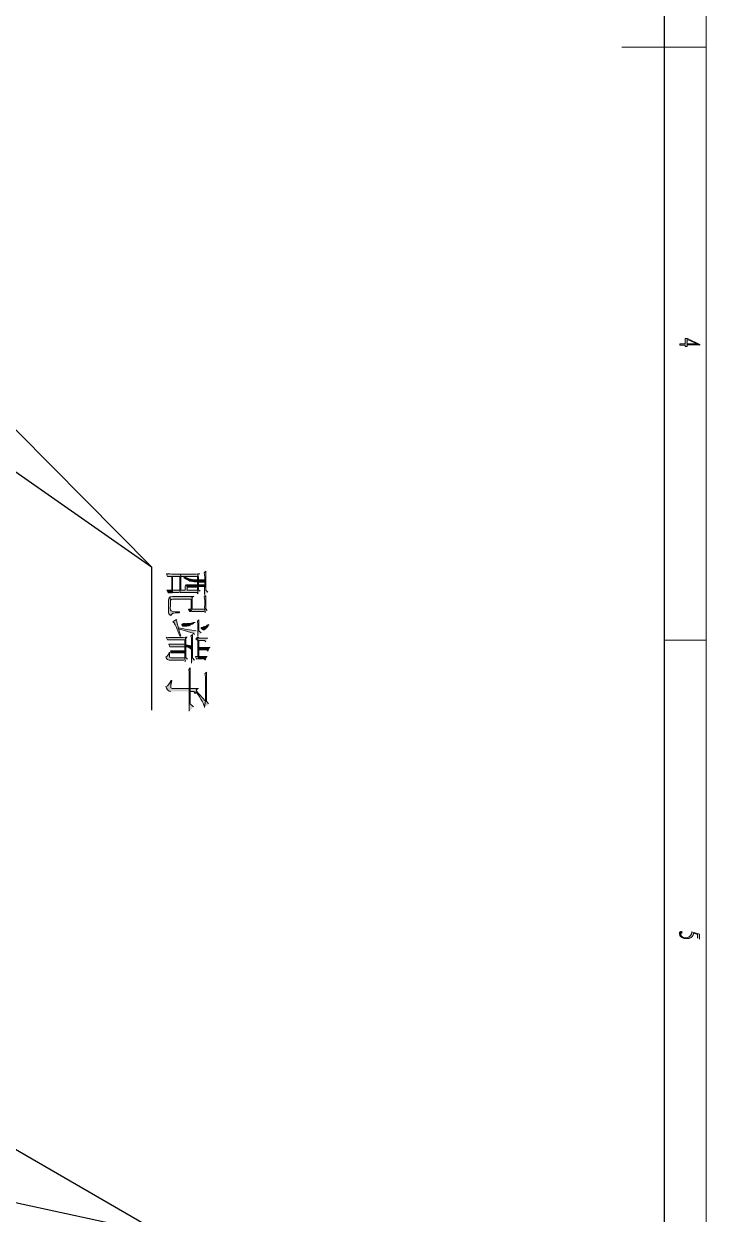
# Model space of a CAD drawing. Header units: inches. Extents: x 3 to 207, y 6 to 294.
# Drawn here: x 151.5 to 206.8, y 55.4 to 151.8 of the extents above; entities that cross this region are included whole.
import ezdxf

# ---------------------------------------------------------------- set-up
doc = ezdxf.new("R2010")
doc.units = ezdxf.units.IN
doc.header["$MEASUREMENT"] = 0
doc.layers.add('图层 1', color=7, linetype='Continuous')

msp = doc.modelspace()

# ---------------------------------------------------------------- hatches: boundary and pattern name
at = {"layer": '图层 1', "true_color": 0xffffff}
for points in [[(206.269, 125.779), (206.269, 125.843), (205.253, 126.33), (205.084, 126.33), (205.084, 125.885), (204.639, 125.885), (204.639, 125.779), (205.084, 125.779), (205.084, 125.674), (205.232, 125.674), (205.232, 126.245), (206.036, 125.885)], [(206.269, 125.779), (206.036, 125.885), (205.232, 125.885), (205.232, 126.245), (205.232, 125.779)], [(164.19, 105.756), (164.169, 105.946), (163.576, 105.946), (163.576, 107.047), (163.576, 105.734), (163.618, 105.756), (164.126, 105.756)], [(165.82, 105.862), (165.672, 105.967), (165.672, 107.047), (165.629, 105.65)], [(165.608, 106.391), (164.74, 106.391), (164.761, 106.094), (164.761, 106.158), (164.825, 106.2), (165.608, 106.2), (165.608, 105.946)], [(166.179, 106.2), (166.179, 106.391), (165.672, 106.391), (165.672, 106.793), (165.672, 106.2)], [(165.291, 105.46), (165.269, 105.438), (165.142, 105.438), (165.163, 105.227)], [(165.121, 104.211), (165.079, 104.422), (164.867, 104.422), (164.952, 104.211), (165.058, 104.211)], [(165.883, 102.496), (165.714, 102.665), (165.714, 103.554), (165.587, 103.427), (165.608, 103.343), (165.629, 103.279), (165.629, 102.263)], [(165.354, 100.295), (165.185, 100.464), (165.185, 102.348), (165.058, 102.221), (165.1, 102.094), (165.1, 100.041)], [(165.629, 102.178), (165.46, 101.988), (165.629, 101.882), (165.629, 100.57)], [(164.571, 101.565), (163.28, 101.565), (163.364, 101.374), (164.571, 101.374), (164.571, 101.036)], [(164.571, 100.845), (164.571, 101.565), (164.571, 101.036), (163.407, 101.036), (163.47, 100.845)], [(164.761, 102.136), (164.613, 102.136), (164.656, 101.438), (164.656, 101.925)], [(165.1, 101.184), (165.1, 101.438), (164.656, 101.522), (164.656, 101.925), (164.656, 101.438), (164.74, 101.374), (164.846, 101.332), (164.973, 101.247), (165.037, 101.226), (165.079, 101.184)], [(164.592, 100.147), (164.571, 100.464), (163.449, 100.464), (163.385, 100.485), (163.343, 100.528), (163.322, 100.549), (163.322, 100.591), (163.301, 100.909), (163.28, 100.824), (163.237, 100.739), (163.195, 100.676), (163.11, 100.591), (163.047, 100.549), (163.026, 100.549), (163.068, 100.464), (163.11, 100.4), (163.174, 100.337), (163.216, 100.316), (163.301, 100.295), (164.486, 100.295)], [(163.364, 100.909), (163.301, 100.909), (163.322, 100.591), (163.322, 100.676), (163.343, 100.76), (163.364, 100.888)], [(165.269, 96.506), (165.015, 96.739), (165.015, 99.66), (164.888, 99.533), (164.909, 99.469), (164.931, 99.384), (164.931, 96.146)], [(166.497, 96.739), (166.328, 96.95), (166.328, 99.3), (166.243, 96.95), (166.158, 96.506), (166.158, 96.442)], [(166.328, 99.3), (166.201, 99.173), (166.222, 99.11), (166.222, 99.046), (166.243, 98.961), (166.243, 96.95)], [(165.672, 97.987), (165.502, 97.987), (165.523, 97.776)]]:
    msp.add_hatch(color=7, dxfattribs=at).paths.add_polyline_path(points)
h = msp.add_hatch(color=7, dxfattribs=at)
edge = h.paths.add_edge_path()
edge.add_spline(control_points=[(165.799, 107.259), (165.799, 107.259), (165.629, 107.259), (165.629, 107.259), (165.629, 107.259), (165.608, 106.391), (165.608, 106.391), (165.608, 106.391), (165.608, 105.946), (165.608, 105.946), (165.608, 105.946), (164.761, 105.946), (164.761, 105.946), (164.761, 105.946), (164.761, 106.094), (164.761, 106.094), (164.761, 106.094), (164.74, 106.391), (164.74, 106.391), (164.74, 106.391), (164.677, 106.369), (164.677, 106.369), (164.677, 106.369), (164.634, 106.327), (164.634, 106.327), (164.634, 106.327), (164.592, 106.264), (164.592, 106.264), (164.592, 106.264), (164.592, 105.946), (164.592, 105.946), (164.592, 105.946), (164.253, 105.946), (164.253, 105.946), (164.253, 105.946), (164.253, 107.047), (164.253, 107.047), (164.253, 107.047), (164.232, 107.238), (164.232, 107.238), (163.829, 107.224), (163.494, 107.273), (163.089, 107.259), (163.089, 107.259), (163.174, 107.047), (163.174, 107.047), (163.174, 107.047), (163.512, 107.047), (163.512, 107.047), (163.512, 107.047), (163.512, 105.734), (163.512, 105.734), (163.512, 105.734), (163.576, 105.734), (163.576, 105.734), (163.576, 105.734), (163.576, 107.047), (163.576, 107.047), (163.576, 107.047), (164.169, 107.047), (164.169, 107.047), (164.169, 107.047), (164.169, 105.946), (164.169, 105.946), (164.169, 105.946), (164.19, 105.756), (164.19, 105.756), (164.415, 105.756), (164.641, 105.756), (164.867, 105.756), (164.867, 105.756), (165.544, 105.756), (165.544, 105.756), (165.544, 105.756), (165.629, 105.65), (165.629, 105.65), (165.629, 105.65), (165.672, 107.047), (165.672, 107.047)], knot_values=[0, 0, 0, 0, 0.352778, 0.352778, 0.352778, 0.705556, 0.705556, 0.705556, 1.058333, 1.058333, 1.058333, 1.411111, 1.411111, 1.411111, 1.763889, 1.763889, 1.763889, 2.116667, 2.116667, 2.116667, 2.469444, 2.469444, 2.469444, 2.822222, 2.822222, 2.822222, 3.175, 3.175, 3.175, 3.527778, 3.527778, 3.527778, 3.880556, 3.880556, 3.880556, 4.233333, 4.233333, 4.233333, 4.586111, 4.586111, 4.586111, 4.938889, 4.938889, 4.938889, 5.291667, 5.291667, 5.291667, 5.644444, 5.644444, 5.644444, 5.997222, 5.997222, 5.997222, 6.35, 6.35, 6.35, 6.702778, 6.702778, 6.702778, 7.055556, 7.055556, 7.055556, 7.408333, 7.408333, 7.408333, 7.761111, 7.761111, 7.761111, 8.113889, 8.113889, 8.113889, 8.466667, 8.466667, 8.466667, 8.819444, 8.819444, 8.819444, 9.172222, 9.172222, 9.172222, 9.172222], degree=3, periodic=0)
edge.add_line((165.672, 107.047), (165.799, 107.259))
h = msp.add_hatch(color=7, dxfattribs=at)
edge = h.paths.add_edge_path()
edge.add_spline(control_points=[(165.629, 107.259), (165.155, 107.248), (164.714, 107.227), (164.232, 107.238), (164.232, 107.238), (164.253, 107.047), (164.253, 107.047), (164.253, 107.047), (164.465, 107.047), (164.465, 107.047), (164.465, 107.047), (164.507, 107.005), (164.507, 107.005), (164.507, 107.005), (164.528, 106.941), (164.528, 106.941), (164.528, 106.941), (164.55, 107.047), (164.55, 107.047), (164.55, 107.047), (165.608, 107.047), (165.608, 107.047), (165.608, 107.047), (165.608, 106.391), (165.608, 106.391)], knot_values=[0, 0, 0, 0, 0.352778, 0.352778, 0.352778, 0.705556, 0.705556, 0.705556, 1.058333, 1.058333, 1.058333, 1.411111, 1.411111, 1.411111, 1.763889, 1.763889, 1.763889, 2.116667, 2.116667, 2.116667, 2.469444, 2.469444, 2.469444, 2.822222, 2.822222, 2.822222, 2.822222], degree=3, periodic=0)
edge.add_line((165.608, 106.391), (165.629, 107.259))
h = msp.add_hatch(color=7, dxfattribs=at)
edge = h.paths.add_edge_path()
edge.add_spline(control_points=[(165.608, 106.602), (165.608, 106.602), (165.608, 106.793), (165.608, 106.793), (165.296, 106.771), (164.801, 106.848), (164.55, 107.047), (164.55, 107.047), (164.528, 106.941), (164.528, 106.941), (164.944, 106.644), (165.013, 106.678), (165.502, 106.602)], knot_values=[0, 0, 0, 0, 0.352778, 0.352778, 0.352778, 0.705556, 0.705556, 0.705556, 1.058333, 1.058333, 1.058333, 1.411111, 1.411111, 1.411111, 1.411111], degree=3, periodic=0)
edge.add_line((165.502, 106.602), (165.608, 106.602))
h = msp.add_hatch(color=7, dxfattribs=at)
edge = h.paths.add_edge_path()
edge.add_spline(control_points=[(166.434, 105.777), (166.434, 105.777), (166.264, 105.946), (166.264, 105.946), (166.264, 105.946), (166.264, 107.491), (166.264, 107.491), (166.264, 107.491), (166.137, 107.364), (166.137, 107.364), (166.257, 107.007), (166.119, 105.869), (166.179, 105.523)], knot_values=[0, 0, 0, 0, 0.352778, 0.352778, 0.352778, 0.705556, 0.705556, 0.705556, 1.058333, 1.058333, 1.058333, 1.411111, 1.411111, 1.411111, 1.411111], degree=3, periodic=0)
edge.add_line((166.179, 105.523), (166.434, 105.777))
h = msp.add_hatch(color=7, dxfattribs=at)
h.dxf.hatch_style = 2
h.paths.add_polyline_path([(165.672, 106.602), (166.179, 106.602), (166.179, 106.793), (165.672, 106.793)])
h = msp.add_hatch(color=7, dxfattribs=at)
edge = h.paths.add_edge_path()
edge.add_spline(control_points=[(164.147, 104.105), (164.147, 104.105), (164.147, 104.189), (164.147, 104.189), (163.076, 104.236), (163.505, 104.162), (163.385, 105.396), (163.277, 105.312), (163.234, 105.193), (163.237, 105.057), (163.237, 105.057), (163.237, 104.189), (163.237, 104.189), (163.237, 104.189), (163.259, 104.105), (163.259, 104.105), (163.259, 104.105), (163.28, 104.041), (163.28, 104.041), (163.28, 104.041), (163.385, 103.935), (163.385, 103.935), (163.385, 103.935), (163.449, 103.893), (163.449, 103.893), (163.477, 104.025), (163.569, 104.09), (163.703, 104.084), (163.795, 104.125), (163.997, 104.096), (164.105, 104.105)], knot_values=[0, 0, 0, 0, 0.352778, 0.352778, 0.352778, 0.705556, 0.705556, 0.705556, 1.058333, 1.058333, 1.058333, 1.411111, 1.411111, 1.411111, 1.763889, 1.763889, 1.763889, 2.116667, 2.116667, 2.116667, 2.469444, 2.469444, 2.469444, 2.822222, 2.822222, 2.822222, 3.175, 3.175, 3.175, 3.527778, 3.527778, 3.527778, 3.527778], degree=3, periodic=0)
edge.add_line((164.105, 104.105), (164.147, 104.105))
h = msp.add_hatch(color=7, dxfattribs=at)
edge = h.paths.add_edge_path()
edge.add_spline(control_points=[(163.512, 105.734), (163.512, 105.734), (163.512, 105.946), (163.512, 105.946), (163.512, 105.946), (163.11, 105.946), (163.11, 105.946), (163.11, 105.946), (163.216, 105.734), (163.216, 105.734), (163.301, 105.734), (163.385, 105.734), (163.47, 105.734)], knot_values=[0, 0, 0, 0, 0.352778, 0.352778, 0.352778, 0.705556, 0.705556, 0.705556, 1.058333, 1.058333, 1.058333, 1.411111, 1.411111, 1.411111, 1.411111], degree=3, periodic=0)
edge.add_line((163.47, 105.734), (163.512, 105.734))
h = msp.add_hatch(color=7, dxfattribs=at)
edge = h.paths.add_edge_path()
edge.add_spline(control_points=[(166.222, 104.105), (166.222, 104.105), (166.179, 104.422), (166.179, 104.422), (166.179, 104.422), (165.163, 104.422), (165.163, 104.422), (165.163, 104.422), (165.163, 105.227), (165.163, 105.227), (165.163, 105.227), (165.142, 105.438), (165.142, 105.438), (164.645, 105.416), (163.817, 105.489), (163.385, 105.396), (163.385, 105.396), (163.407, 104.994), (163.407, 104.994), (163.407, 104.994), (163.407, 105.057), (163.407, 105.057), (163.407, 105.057), (163.428, 105.121), (163.428, 105.121), (163.428, 105.121), (163.47, 105.184), (163.47, 105.184), (163.47, 105.184), (163.512, 105.205), (163.512, 105.205), (163.512, 105.205), (163.597, 105.227), (163.597, 105.227), (163.597, 105.227), (165.079, 105.227), (165.079, 105.227), (165.079, 105.227), (165.079, 104.422), (165.079, 104.422), (165.079, 104.422), (165.121, 104.211), (165.121, 104.211), (165.453, 104.211), (165.785, 104.211), (166.116, 104.211)], knot_values=[0, 0, 0, 0, 0.352778, 0.352778, 0.352778, 0.705556, 0.705556, 0.705556, 1.058333, 1.058333, 1.058333, 1.411111, 1.411111, 1.411111, 1.763889, 1.763889, 1.763889, 2.116667, 2.116667, 2.116667, 2.469444, 2.469444, 2.469444, 2.822222, 2.822222, 2.822222, 3.175, 3.175, 3.175, 3.527778, 3.527778, 3.527778, 3.880556, 3.880556, 3.880556, 4.233333, 4.233333, 4.233333, 4.586111, 4.586111, 4.586111, 4.938889, 4.938889, 4.938889, 5.291667, 5.291667, 5.291667, 5.291667], degree=3, periodic=0)
edge.add_line((166.116, 104.211), (166.222, 104.105))
h = msp.add_hatch(color=7, dxfattribs=at)
edge = h.paths.add_edge_path()
edge.add_spline(control_points=[(166.391, 104.316), (166.391, 104.316), (166.264, 104.443), (166.264, 104.443), (166.264, 104.443), (166.264, 105.502), (166.264, 105.502), (166.264, 105.502), (166.137, 105.396), (166.137, 105.396), (166.253, 105.047), (166.111, 104.49), (166.222, 104.105)], knot_values=[0, 0, 0, 0, 0.352778, 0.352778, 0.352778, 0.705556, 0.705556, 0.705556, 1.058333, 1.058333, 1.058333, 1.411111, 1.411111, 1.411111, 1.411111], degree=3, periodic=0)
edge.add_line((166.222, 104.105), (166.391, 104.316))
h = msp.add_hatch(color=7, dxfattribs=at)
edge = h.paths.add_edge_path()
edge.add_spline(control_points=[(164.253, 102.221), (164.127, 102.668), (163.95, 103.12), (163.894, 103.575), (163.894, 103.575), (163.618, 103.406), (163.618, 103.406), (163.618, 103.406), (163.64, 103.364), (163.64, 103.364), (163.64, 103.364), (163.724, 103.279), (163.724, 103.279), (163.724, 103.279), (163.745, 103.216), (163.745, 103.216), (163.788, 103.132), (163.9, 102.942), (163.915, 102.856), (163.979, 102.726), (164.012, 102.582), (164.084, 102.454), (164.107, 102.32), (164.196, 102.254), (164.19, 102.2)], knot_values=[0, 0, 0, 0, 0.352778, 0.352778, 0.352778, 0.705556, 0.705556, 0.705556, 1.058333, 1.058333, 1.058333, 1.411111, 1.411111, 1.411111, 1.763889, 1.763889, 1.763889, 2.116667, 2.116667, 2.116667, 2.469444, 2.469444, 2.469444, 2.822222, 2.822222, 2.822222, 2.822222], degree=3, periodic=0)
edge.add_line((164.19, 102.2), (164.253, 102.221))
h = msp.add_hatch(color=7, dxfattribs=at)
edge = h.paths.add_edge_path()
edge.add_spline(control_points=[(165.396, 103.322), (165.396, 103.322), (165.354, 103.343), (165.354, 103.343), (165.354, 103.343), (165.269, 103.322), (165.269, 103.322), (165.269, 103.322), (165.163, 103.3), (165.163, 103.3), (165.163, 103.3), (164.994, 103.258), (164.994, 103.258), (164.994, 103.258), (164.931, 103.258), (164.931, 103.258), (164.931, 103.258), (164.846, 103.237), (164.846, 103.237), (164.846, 103.237), (164.719, 103.237), (164.719, 103.237), (164.719, 103.237), (164.656, 103.216), (164.656, 103.216), (164.656, 103.216), (164.592, 103.237), (164.592, 103.237), (164.592, 103.237), (164.465, 103.237), (164.465, 103.237), (164.465, 103.237), (164.38, 103.216), (164.38, 103.216), (164.38, 103.216), (164.338, 103.194), (164.338, 103.194), (164.338, 103.194), (164.317, 103.152), (164.317, 103.152), (164.317, 103.152), (164.423, 103.046), (164.423, 103.046), (164.423, 103.046), (164.507, 103.025), (164.507, 103.025), (164.507, 103.025), (164.698, 103.025), (164.698, 103.025), (164.698, 103.025), (164.74, 103.046), (164.74, 103.046), (164.964, 103.053), (165.128, 103.185), (165.312, 103.279)], knot_values=[0, 0, 0, 0, 0.352778, 0.352778, 0.352778, 0.705556, 0.705556, 0.705556, 1.058333, 1.058333, 1.058333, 1.411111, 1.411111, 1.411111, 1.763889, 1.763889, 1.763889, 2.116667, 2.116667, 2.116667, 2.469444, 2.469444, 2.469444, 2.822222, 2.822222, 2.822222, 3.175, 3.175, 3.175, 3.527778, 3.527778, 3.527778, 3.880556, 3.880556, 3.880556, 4.233333, 4.233333, 4.233333, 4.586111, 4.586111, 4.586111, 4.938889, 4.938889, 4.938889, 5.291667, 5.291667, 5.291667, 5.644444, 5.644444, 5.644444, 5.997222, 5.997222, 5.997222, 6.35, 6.35, 6.35, 6.35], degree=3, periodic=0)
edge.add_line((165.312, 103.279), (165.396, 103.322))
h = msp.add_hatch(color=7, dxfattribs=at)
edge = h.paths.add_edge_path()
edge.add_spline(control_points=[(166.539, 103.152), (166.539, 103.152), (166.497, 103.173), (166.497, 103.173), (166.3, 103.05), (166.386, 103.067), (166.158, 103.004), (166.158, 103.004), (166.095, 102.983), (166.095, 102.983), (166.095, 102.983), (166.053, 102.962), (166.053, 102.962), (166.053, 102.962), (165.947, 102.94), (165.947, 102.94), (165.947, 102.94), (165.904, 102.919), (165.904, 102.919), (165.904, 102.919), (165.883, 102.877), (165.883, 102.877), (166.095, 102.532), (166.368, 102.915), (166.497, 103.11)], knot_values=[0, 0, 0, 0, 0.352778, 0.352778, 0.352778, 0.705556, 0.705556, 0.705556, 1.058333, 1.058333, 1.058333, 1.411111, 1.411111, 1.411111, 1.763889, 1.763889, 1.763889, 2.116667, 2.116667, 2.116667, 2.469444, 2.469444, 2.469444, 2.822222, 2.822222, 2.822222, 2.822222], degree=3, periodic=0)
edge.add_line((166.497, 103.11), (166.539, 103.152))
h = msp.add_hatch(color=7, dxfattribs=at)
edge = h.paths.add_edge_path()
edge.add_spline(control_points=[(165.502, 102.665), (165.004, 102.706), (164.53, 102.826), (164.042, 102.898), (164.042, 102.898), (164.063, 102.814), (164.063, 102.814), (164.063, 102.814), (165.248, 102.475), (165.248, 102.475), (165.248, 102.475), (165.354, 102.369), (165.354, 102.369)], knot_values=[0, 0, 0, 0, 0.352778, 0.352778, 0.352778, 0.705556, 0.705556, 0.705556, 1.058333, 1.058333, 1.058333, 1.411111, 1.411111, 1.411111, 1.411111], degree=3, periodic=0)
edge.add_line((165.354, 102.369), (165.502, 102.665))
h = msp.add_hatch(color=7, dxfattribs=at)
edge = h.paths.add_edge_path()
edge.add_spline(control_points=[(166.434, 102.073), (166.233, 102.087), (166.229, 102.055), (166.074, 102.052), (166.074, 102.052), (165.735, 102.052), (165.735, 102.052), (165.735, 102.052), (165.629, 102.178), (165.629, 102.178), (165.629, 102.178), (165.629, 100.57), (165.629, 100.57), (165.629, 100.57), (165.439, 100.57), (165.439, 100.57), (165.439, 100.57), (165.523, 100.358), (165.523, 100.358), (165.523, 100.358), (165.587, 100.379), (165.587, 100.379), (165.587, 100.379), (165.65, 100.379), (165.65, 100.379), (165.65, 100.379), (165.693, 101.12), (165.693, 101.12), (165.693, 101.12), (165.693, 101.882), (165.693, 101.882), (165.693, 101.882), (166.158, 101.882), (166.158, 101.882), (166.158, 101.882), (166.264, 101.776), (166.264, 101.776)], knot_values=[0, 0, 0, 0, 0.352778, 0.352778, 0.352778, 0.705556, 0.705556, 0.705556, 1.058333, 1.058333, 1.058333, 1.411111, 1.411111, 1.411111, 1.763889, 1.763889, 1.763889, 2.116667, 2.116667, 2.116667, 2.469444, 2.469444, 2.469444, 2.822222, 2.822222, 2.822222, 3.175, 3.175, 3.175, 3.527778, 3.527778, 3.527778, 3.880556, 3.880556, 3.880556, 4.233333, 4.233333, 4.233333, 4.233333], degree=3, periodic=0)
edge.add_line((166.264, 101.776), (166.434, 102.073))
h = msp.add_hatch(color=7, dxfattribs=at)
edge = h.paths.add_edge_path()
edge.add_spline(control_points=[(164.782, 100.358), (164.782, 100.358), (164.656, 100.485), (164.656, 100.485), (164.656, 100.485), (164.656, 101.438), (164.656, 101.438), (164.656, 101.438), (164.613, 102.136), (164.613, 102.136), (164.166, 102.095), (163.521, 102.112), (163.068, 102.136), (163.068, 102.136), (163.174, 101.925), (163.174, 101.925), (163.174, 101.925), (164.571, 101.925), (164.571, 101.925), (164.571, 101.925), (164.571, 100.464), (164.571, 100.464), (164.571, 100.464), (164.592, 100.147), (164.592, 100.147)], knot_values=[0, 0, 0, 0, 0.352778, 0.352778, 0.352778, 0.705556, 0.705556, 0.705556, 1.058333, 1.058333, 1.058333, 1.411111, 1.411111, 1.411111, 1.763889, 1.763889, 1.763889, 2.116667, 2.116667, 2.116667, 2.469444, 2.469444, 2.469444, 2.822222, 2.822222, 2.822222, 2.822222], degree=3, periodic=0)
edge.add_line((164.592, 100.147), (164.782, 100.358))
h = msp.add_hatch(color=7, dxfattribs=at)
edge = h.paths.add_edge_path()
edge.add_spline(control_points=[(166.624, 101.332), (166.338, 101.288), (165.993, 101.321), (165.693, 101.311), (165.693, 101.311), (165.693, 101.882), (165.693, 101.882), (165.693, 101.882), (165.693, 101.12), (165.693, 101.12), (165.693, 101.12), (166.349, 101.12), (166.349, 101.12), (166.349, 101.12), (166.455, 101.014), (166.455, 101.014)], knot_values=[0, 0, 0, 0, 0.352778, 0.352778, 0.352778, 0.705556, 0.705556, 0.705556, 1.058333, 1.058333, 1.058333, 1.411111, 1.411111, 1.411111, 1.763889, 1.763889, 1.763889, 1.763889], degree=3, periodic=0)
edge.add_line((166.455, 101.014), (166.624, 101.332))
h = msp.add_hatch(color=7, dxfattribs=at)
edge = h.paths.add_edge_path()
edge.add_spline(control_points=[(166.391, 100.591), (166.228, 100.546), (165.882, 100.581), (165.693, 100.57), (165.693, 100.57), (165.693, 101.12), (165.693, 101.12), (165.693, 101.12), (165.65, 100.379), (165.65, 100.379), (165.65, 100.379), (166.137, 100.379), (166.137, 100.379), (166.137, 100.379), (166.243, 100.274), (166.243, 100.274)], knot_values=[0, 0, 0, 0, 0.352778, 0.352778, 0.352778, 0.705556, 0.705556, 0.705556, 1.058333, 1.058333, 1.058333, 1.411111, 1.411111, 1.411111, 1.763889, 1.763889, 1.763889, 1.763889], degree=3, periodic=0)
edge.add_line((166.243, 100.274), (166.391, 100.591))
h = msp.add_hatch(color=7, dxfattribs=at)
edge = h.paths.add_edge_path()
edge.add_spline(control_points=[(164.931, 97.755), (164.931, 97.755), (164.931, 97.987), (164.931, 97.987), (164.931, 97.987), (163.555, 97.987), (163.555, 97.987), (163.555, 97.987), (163.491, 98.009), (163.491, 98.009), (163.491, 98.009), (163.449, 98.051), (163.449, 98.051), (163.449, 98.051), (163.449, 98.093), (163.449, 98.093), (163.449, 98.093), (163.428, 98.644), (163.428, 98.644), (163.383, 98.49), (163.239, 98.12), (163.026, 98.157), (163.077, 97.961), (163.221, 97.733), (163.449, 97.755)], knot_values=[0, 0, 0, 0, 0.352778, 0.352778, 0.352778, 0.705556, 0.705556, 0.705556, 1.058333, 1.058333, 1.058333, 1.411111, 1.411111, 1.411111, 1.763889, 1.763889, 1.763889, 2.116667, 2.116667, 2.116667, 2.469444, 2.469444, 2.469444, 2.822222, 2.822222, 2.822222, 2.822222], degree=3, periodic=0)
edge.add_line((163.449, 97.755), (164.931, 97.755))
h = msp.add_hatch(color=7, dxfattribs=at)
edge = h.paths.add_edge_path()
edge.add_spline(control_points=[(163.512, 98.644), (163.512, 98.644), (163.428, 98.644), (163.428, 98.644), (163.428, 98.644), (163.449, 98.093), (163.449, 98.093), (163.442, 98.258), (163.479, 98.484), (163.512, 98.644)], knot_values=[0, 0, 0, 0, 0.352778, 0.352778, 0.352778, 0.705556, 0.705556, 0.705556, 1.058333, 1.058333, 1.058333, 1.058333], degree=3, periodic=0)
edge.add_line((163.512, 98.644), (163.512, 98.644))
h = msp.add_hatch(color=7, dxfattribs=at)
edge = h.paths.add_edge_path()
edge.add_spline(control_points=[(166.243, 96.95), (166.243, 96.95), (165.523, 97.776), (165.523, 97.776), (165.523, 97.776), (165.502, 97.987), (165.502, 97.987), (165.34, 97.987), (165.178, 97.987), (165.015, 97.987), (165.015, 97.987), (165.015, 97.755), (165.015, 97.755), (165.015, 97.755), (165.291, 97.755), (165.291, 97.755), (165.291, 97.755), (165.396, 97.585), (165.396, 97.585), (165.396, 97.585), (165.481, 97.713), (165.481, 97.713), (165.706, 97.406), (166.087, 96.875), (166.158, 96.506)], knot_values=[0, 0, 0, 0, 0.352778, 0.352778, 0.352778, 0.705556, 0.705556, 0.705556, 1.058333, 1.058333, 1.058333, 1.411111, 1.411111, 1.411111, 1.763889, 1.763889, 1.763889, 2.116667, 2.116667, 2.116667, 2.469444, 2.469444, 2.469444, 2.822222, 2.822222, 2.822222, 2.822222], degree=3, periodic=0)
edge.add_line((166.158, 96.506), (166.243, 96.95))
h = msp.add_hatch(color=7, dxfattribs=at)
edge = h.paths.add_edge_path()
edge.add_spline(control_points=[(204.83, 78.26), (204.83, 78.26), (204.83, 78.303), (204.83, 78.303), (204.757, 78.353), (204.703, 78.314), (204.639, 78.282), (204.639, 78.282), (204.639, 78.26), (204.639, 78.26), (204.639, 78.26), (204.618, 78.239), (204.618, 78.239), (204.618, 78.239), (204.618, 78.197), (204.618, 78.197), (204.618, 78.197), (204.597, 78.154), (204.597, 78.154), (204.597, 78.154), (204.618, 78.091), (204.618, 78.091), (204.607, 78.016), (204.676, 77.964), (204.703, 77.9), (204.703, 77.9), (204.703, 78.154), (204.703, 78.154), (204.703, 78.154), (204.766, 78.175), (204.766, 78.175), (204.766, 78.175), (204.809, 78.197), (204.809, 78.197), (204.809, 78.197), (204.83, 78.218), (204.83, 78.218)], knot_values=[0, 0, 0, 0, 0.352778, 0.352778, 0.352778, 0.705556, 0.705556, 0.705556, 1.058333, 1.058333, 1.058333, 1.411111, 1.411111, 1.411111, 1.763889, 1.763889, 1.763889, 2.116667, 2.116667, 2.116667, 2.469444, 2.469444, 2.469444, 2.822222, 2.822222, 2.822222, 3.175, 3.175, 3.175, 3.527778, 3.527778, 3.527778, 3.880556, 3.880556, 3.880556, 4.233333, 4.233333, 4.233333, 4.233333], degree=3, periodic=0)
edge.add_line((204.83, 78.218), (204.83, 78.26))
h = msp.add_hatch(color=7, dxfattribs=at)
edge = h.paths.add_edge_path()
edge.add_spline(control_points=[(206.227, 77.71), (206.227, 77.71), (206.227, 78.091), (206.227, 78.091), (206.227, 78.091), (205.613, 78.282), (205.613, 78.282), (205.602, 78.077), (205.465, 77.838), (205.232, 77.837), (205.232, 77.837), (205.169, 77.816), (205.169, 77.816), (205.169, 77.816), (205.041, 77.816), (205.041, 77.816), (205.041, 77.816), (204.978, 77.837), (204.978, 77.837), (204.978, 77.837), (204.936, 77.837), (204.936, 77.837), (204.936, 77.837), (204.851, 77.879), (204.851, 77.879), (204.851, 77.879), (204.83, 77.879), (204.83, 77.879), (204.83, 77.879), (204.809, 77.9), (204.809, 77.9), (204.809, 77.9), (204.787, 77.922), (204.787, 77.922), (204.787, 77.922), (204.766, 77.943), (204.766, 77.943), (204.766, 77.943), (204.724, 78.027), (204.724, 78.027), (204.724, 78.027), (204.724, 78.112), (204.724, 78.112), (204.724, 78.112), (204.703, 78.154), (204.703, 78.154), (204.703, 78.154), (204.703, 77.9), (204.703, 77.9), (204.703, 77.9), (204.787, 77.858), (204.787, 77.858), (204.787, 77.858), (204.787, 77.837), (204.787, 77.837), (204.787, 77.837), (204.872, 77.794), (204.872, 77.794), (204.872, 77.794), (204.915, 77.794), (204.915, 77.794), (204.915, 77.794), (204.999, 77.752), (204.999, 77.752), (204.999, 77.752), (205.359, 77.752), (205.359, 77.752), (205.359, 77.752), (205.401, 77.773), (205.401, 77.773), (205.401, 77.773), (205.444, 77.773), (205.444, 77.773), (205.444, 77.773), (205.571, 77.837), (205.571, 77.837), (205.571, 77.837), (205.592, 77.858), (205.592, 77.858), (205.592, 77.858), (205.634, 77.879), (205.634, 77.879), (205.634, 77.879), (205.655, 77.922), (205.655, 77.922), (205.655, 77.922), (205.676, 77.943), (205.676, 77.943), (205.676, 77.943), (205.698, 77.985), (205.698, 77.985), (205.698, 77.985), (205.719, 78.006), (205.719, 78.006), (205.719, 78.006), (205.719, 78.049), (205.719, 78.049), (205.719, 78.049), (205.761, 78.133), (205.761, 78.133), (205.761, 78.133), (205.761, 78.175), (205.761, 78.175), (205.761, 78.175), (206.079, 78.07), (206.079, 78.07), (206.079, 78.07), (206.079, 77.773), (206.079, 77.773)], knot_values=[0, 0, 0, 0, 0.352778, 0.352778, 0.352778, 0.705556, 0.705556, 0.705556, 1.058333, 1.058333, 1.058333, 1.411111, 1.411111, 1.411111, 1.763889, 1.763889, 1.763889, 2.116667, 2.116667, 2.116667, 2.469444, 2.469444, 2.469444, 2.822222, 2.822222, 2.822222, 3.175, 3.175, 3.175, 3.527778, 3.527778, 3.527778, 3.880556, 3.880556, 3.880556, 4.233333, 4.233333, 4.233333, 4.586111, 4.586111, 4.586111, 4.938889, 4.938889, 4.938889, 5.291667, 5.291667, 5.291667, 5.644444, 5.644444, 5.644444, 5.997222, 5.997222, 5.997222, 6.35, 6.35, 6.35, 6.702778, 6.702778, 6.702778, 7.055556, 7.055556, 7.055556, 7.408333, 7.408333, 7.408333, 7.761111, 7.761111, 7.761111, 8.113889, 8.113889, 8.113889, 8.466667, 8.466667, 8.466667, 8.819444, 8.819444, 8.819444, 9.172222, 9.172222, 9.172222, 9.525, 9.525, 9.525, 9.877778, 9.877778, 9.877778, 10.230556, 10.230556, 10.230556, 10.583333, 10.583333, 10.583333, 10.936111, 10.936111, 10.936111, 11.288889, 11.288889, 11.288889, 11.641667, 11.641667, 11.641667, 11.994444, 11.994444, 11.994444, 12.347222, 12.347222, 12.347222, 12.7, 12.7, 12.7, 12.7], degree=3, periodic=0)
edge.add_line((206.079, 77.773), (206.227, 77.71))

# ---------------------------------------------------------------- linework, layer by layer
at = {"layer": '图层 1', "color": 7, "lineweight": 15, "true_color": 0xffffff}
for points in [[(206.777, 5.934), (206.777, 293.885), (3.154, 293.885)], [(206.777, 149.909), (199.94, 149.909)], [(206.777, 149.909), (203.369, 149.909)], [(206.777, 101.904), (203.369, 101.904)]]:
    msp.add_lwpolyline(points, dxfattribs=at)
at = {"layer": '图层 1', "color": 7, "lineweight": 30, "true_color": 0xffffff}
msp.add_lwpolyline([(6.562, 276.761), (203.369, 276.761), (203.369, 9.342)], dxfattribs=at)
at = {"layer": '图层 1', "color": 7, "lineweight": 25, "true_color": 0xffffff}
for points in [[(134.81, 135.156), (161.883, 107.83), (161.883, 96.231)], [(124.524, 133.95), (161.883, 107.83)], [(147.256, 62.766), (162.793, 53.792), (162.793, 38.552)], [(140.779, 58.575), (162.793, 53.792)]]:
    msp.add_lwpolyline(points, dxfattribs=at)
at = {"layer": '图层 1', "lineweight": 0}
for points in [[(206.269, 125.779), (206.269, 125.843), (205.253, 126.33), (205.084, 126.33), (205.084, 125.885), (204.639, 125.885), (204.639, 125.779), (205.084, 125.779), (205.084, 125.674), (205.232, 125.674), (205.232, 126.245), (206.036, 125.885)], [(206.269, 125.779), (206.036, 125.885), (205.232, 125.885), (205.232, 126.245), (205.232, 125.779)], [(164.19, 105.756), (164.169, 105.946), (163.576, 105.946), (163.576, 107.047), (163.576, 105.734), (163.618, 105.756), (164.126, 105.756)], [(165.82, 105.862), (165.672, 105.967), (165.672, 107.047), (165.629, 105.65)], [(165.608, 106.391), (164.74, 106.391), (164.761, 106.094), (164.761, 106.158), (164.825, 106.2), (165.608, 106.2), (165.608, 105.946)], [(165.672, 106.602), (166.179, 106.602), (166.179, 106.793), (165.672, 106.793), (165.672, 106.602)], [(166.179, 106.2), (166.179, 106.391), (165.672, 106.391), (165.672, 106.793), (165.672, 106.2)], [(165.291, 105.46), (165.269, 105.438), (165.142, 105.438), (165.163, 105.227)], [(165.121, 104.211), (165.079, 104.422), (164.867, 104.422), (164.952, 104.211), (165.058, 104.211)], [(165.883, 102.496), (165.714, 102.665), (165.714, 103.554), (165.587, 103.427), (165.608, 103.343), (165.629, 103.279), (165.629, 102.263)], [(165.354, 100.295), (165.185, 100.464), (165.185, 102.348), (165.058, 102.221), (165.1, 102.094), (165.1, 100.041)], [(165.629, 102.178), (165.46, 101.988), (165.629, 101.882), (165.629, 100.57)], [(164.571, 101.565), (163.28, 101.565), (163.364, 101.374), (164.571, 101.374), (164.571, 101.036)], [(164.571, 100.845), (164.571, 101.565), (164.571, 101.036), (163.407, 101.036), (163.47, 100.845)], [(164.761, 102.136), (164.613, 102.136), (164.656, 101.438), (164.656, 101.925)], [(165.1, 101.184), (165.1, 101.438), (164.656, 101.522), (164.656, 101.925), (164.656, 101.438), (164.74, 101.374), (164.846, 101.332), (164.973, 101.247), (165.037, 101.226), (165.079, 101.184)], [(164.592, 100.147), (164.571, 100.464), (163.449, 100.464), (163.385, 100.485), (163.343, 100.528), (163.322, 100.549), (163.322, 100.591), (163.301, 100.909), (163.28, 100.824), (163.237, 100.739), (163.195, 100.676), (163.11, 100.591), (163.047, 100.549), (163.026, 100.549), (163.068, 100.464), (163.11, 100.4), (163.174, 100.337), (163.216, 100.316), (163.301, 100.295), (164.486, 100.295)], [(163.364, 100.909), (163.301, 100.909), (163.322, 100.591), (163.322, 100.676), (163.343, 100.76), (163.364, 100.888)], [(165.269, 96.506), (165.015, 96.739), (165.015, 99.66), (164.888, 99.533), (164.909, 99.469), (164.931, 99.384), (164.931, 96.146)], [(166.497, 96.739), (166.328, 96.95), (166.328, 99.3), (166.243, 96.95), (166.158, 96.506), (166.158, 96.442)], [(166.328, 99.3), (166.201, 99.173), (166.222, 99.11), (166.222, 99.046), (166.243, 98.961), (166.243, 96.95)], [(165.672, 97.987), (165.502, 97.987), (165.523, 97.776)]]:
    msp.add_lwpolyline(points, dxfattribs=at)
for points, knots in [([(165.799, 107.259), (165.799, 107.259), (165.629, 107.259), (165.629, 107.259), (165.629, 107.259), (165.608, 106.391), (165.608, 106.391), (165.608, 106.391), (165.608, 105.946), (165.608, 105.946), (165.608, 105.946), (164.761, 105.946), (164.761, 105.946), (164.761, 105.946), (164.761, 106.094), (164.761, 106.094), (164.761, 106.094), (164.74, 106.391), (164.74, 106.391), (164.74, 106.391), (164.677, 106.369), (164.677, 106.369), (164.677, 106.369), (164.634, 106.327), (164.634, 106.327), (164.634, 106.327), (164.592, 106.264), (164.592, 106.264), (164.592, 106.264), (164.592, 105.946), (164.592, 105.946), (164.592, 105.946), (164.253, 105.946), (164.253, 105.946), (164.253, 105.946), (164.253, 107.047), (164.253, 107.047), (164.253, 107.047), (164.232, 107.238), (164.232, 107.238), (163.829, 107.224), (163.494, 107.273), (163.089, 107.259), (163.089, 107.259), (163.174, 107.047), (163.174, 107.047), (163.174, 107.047), (163.512, 107.047), (163.512, 107.047), (163.512, 107.047), (163.512, 105.734), (163.512, 105.734), (163.512, 105.734), (163.576, 105.734), (163.576, 105.734), (163.576, 105.734), (163.576, 107.047), (163.576, 107.047), (163.576, 107.047), (164.169, 107.047), (164.169, 107.047), (164.169, 107.047), (164.169, 105.946), (164.169, 105.946), (164.169, 105.946), (164.19, 105.756), (164.19, 105.756), (164.415, 105.756), (164.641, 105.756), (164.867, 105.756), (164.867, 105.756), (165.544, 105.756), (165.544, 105.756), (165.544, 105.756), (165.629, 105.65), (165.629, 105.65), (165.629, 105.65), (165.672, 107.047), (165.672, 107.047)], [0, 0, 0, 0, 1, 1, 1, 2, 2, 2, 3, 3, 3, 4, 4, 4, 5, 5, 5, 6, 6, 6, 7, 7, 7, 8, 8, 8, 9, 9, 9, 10, 10, 10, 11, 11, 11, 12, 12, 12, 13, 13, 13, 14, 14, 14, 15, 15, 15, 16, 16, 16, 17, 17, 17, 18, 18, 18, 19, 19, 19, 20, 20, 20, 21, 21, 21, 22, 22, 22, 23, 23, 23, 24, 24, 24, 25, 25, 25, 26, 26, 26, 26]), ([(165.629, 107.259), (165.155, 107.248), (164.714, 107.227), (164.232, 107.238), (164.232, 107.238), (164.253, 107.047), (164.253, 107.047), (164.253, 107.047), (164.465, 107.047), (164.465, 107.047), (164.465, 107.047), (164.507, 107.005), (164.507, 107.005), (164.507, 107.005), (164.528, 106.941), (164.528, 106.941), (164.528, 106.941), (164.55, 107.047), (164.55, 107.047), (164.55, 107.047), (165.608, 107.047), (165.608, 107.047), (165.608, 107.047), (165.608, 106.391), (165.608, 106.391)], [0, 0, 0, 0, 1, 1, 1, 2, 2, 2, 3, 3, 3, 4, 4, 4, 5, 5, 5, 6, 6, 6, 7, 7, 7, 8, 8, 8, 8]), ([(165.608, 106.602), (165.608, 106.602), (165.608, 106.793), (165.608, 106.793), (165.296, 106.771), (164.801, 106.848), (164.55, 107.047), (164.55, 107.047), (164.528, 106.941), (164.528, 106.941), (164.944, 106.644), (165.013, 106.678), (165.502, 106.602)], [0, 0, 0, 0, 1, 1, 1, 2, 2, 2, 3, 3, 3, 4, 4, 4, 4]), ([(166.434, 105.777), (166.434, 105.777), (166.264, 105.946), (166.264, 105.946), (166.264, 105.946), (166.264, 107.491), (166.264, 107.491), (166.264, 107.491), (166.137, 107.364), (166.137, 107.364), (166.257, 107.007), (166.119, 105.869), (166.179, 105.523)], [0, 0, 0, 0, 1, 1, 1, 2, 2, 2, 3, 3, 3, 4, 4, 4, 4]), ([(164.147, 104.105), (164.147, 104.105), (164.147, 104.189), (164.147, 104.189), (163.076, 104.236), (163.505, 104.162), (163.385, 105.396), (163.277, 105.312), (163.234, 105.193), (163.237, 105.057), (163.237, 105.057), (163.237, 104.189), (163.237, 104.189), (163.237, 104.189), (163.259, 104.105), (163.259, 104.105), (163.259, 104.105), (163.28, 104.041), (163.28, 104.041), (163.28, 104.041), (163.385, 103.935), (163.385, 103.935), (163.385, 103.935), (163.449, 103.893), (163.449, 103.893), (163.477, 104.025), (163.569, 104.09), (163.703, 104.084), (163.795, 104.125), (163.997, 104.096), (164.105, 104.105)], [0, 0, 0, 0, 1, 1, 1, 2, 2, 2, 3, 3, 3, 4, 4, 4, 5, 5, 5, 6, 6, 6, 7, 7, 7, 8, 8, 8, 9, 9, 9, 10, 10, 10, 10]), ([(163.512, 105.734), (163.512, 105.734), (163.512, 105.946), (163.512, 105.946), (163.512, 105.946), (163.11, 105.946), (163.11, 105.946), (163.11, 105.946), (163.216, 105.734), (163.216, 105.734), (163.301, 105.734), (163.385, 105.734), (163.47, 105.734)], [0, 0, 0, 0, 1, 1, 1, 2, 2, 2, 3, 3, 3, 4, 4, 4, 4]), ([(166.222, 104.105), (166.222, 104.105), (166.179, 104.422), (166.179, 104.422), (166.179, 104.422), (165.163, 104.422), (165.163, 104.422), (165.163, 104.422), (165.163, 105.227), (165.163, 105.227), (165.163, 105.227), (165.142, 105.438), (165.142, 105.438), (164.645, 105.416), (163.817, 105.489), (163.385, 105.396), (163.385, 105.396), (163.407, 104.994), (163.407, 104.994), (163.407, 104.994), (163.407, 105.057), (163.407, 105.057), (163.407, 105.057), (163.428, 105.121), (163.428, 105.121), (163.428, 105.121), (163.47, 105.184), (163.47, 105.184), (163.47, 105.184), (163.512, 105.205), (163.512, 105.205), (163.512, 105.205), (163.597, 105.227), (163.597, 105.227), (163.597, 105.227), (165.079, 105.227), (165.079, 105.227), (165.079, 105.227), (165.079, 104.422), (165.079, 104.422), (165.079, 104.422), (165.121, 104.211), (165.121, 104.211), (165.453, 104.211), (165.785, 104.211), (166.116, 104.211)], [0, 0, 0, 0, 1, 1, 1, 2, 2, 2, 3, 3, 3, 4, 4, 4, 5, 5, 5, 6, 6, 6, 7, 7, 7, 8, 8, 8, 9, 9, 9, 10, 10, 10, 11, 11, 11, 12, 12, 12, 13, 13, 13, 14, 14, 14, 15, 15, 15, 15]), ([(166.391, 104.316), (166.391, 104.316), (166.264, 104.443), (166.264, 104.443), (166.264, 104.443), (166.264, 105.502), (166.264, 105.502), (166.264, 105.502), (166.137, 105.396), (166.137, 105.396), (166.253, 105.047), (166.111, 104.49), (166.222, 104.105)], [0, 0, 0, 0, 1, 1, 1, 2, 2, 2, 3, 3, 3, 4, 4, 4, 4]), ([(164.253, 102.221), (164.127, 102.668), (163.95, 103.12), (163.894, 103.575), (163.894, 103.575), (163.618, 103.406), (163.618, 103.406), (163.618, 103.406), (163.64, 103.364), (163.64, 103.364), (163.64, 103.364), (163.724, 103.279), (163.724, 103.279), (163.724, 103.279), (163.745, 103.216), (163.745, 103.216), (163.788, 103.132), (163.9, 102.942), (163.915, 102.856), (163.979, 102.726), (164.012, 102.582), (164.084, 102.454), (164.107, 102.32), (164.196, 102.254), (164.19, 102.2)], [0, 0, 0, 0, 1, 1, 1, 2, 2, 2, 3, 3, 3, 4, 4, 4, 5, 5, 5, 6, 6, 6, 7, 7, 7, 8, 8, 8, 8]), ([(165.396, 103.322), (165.396, 103.322), (165.354, 103.343), (165.354, 103.343), (165.354, 103.343), (165.269, 103.322), (165.269, 103.322), (165.269, 103.322), (165.163, 103.3), (165.163, 103.3), (165.163, 103.3), (164.994, 103.258), (164.994, 103.258), (164.994, 103.258), (164.931, 103.258), (164.931, 103.258), (164.931, 103.258), (164.846, 103.237), (164.846, 103.237), (164.846, 103.237), (164.719, 103.237), (164.719, 103.237), (164.719, 103.237), (164.656, 103.216), (164.656, 103.216), (164.656, 103.216), (164.592, 103.237), (164.592, 103.237), (164.592, 103.237), (164.465, 103.237), (164.465, 103.237), (164.465, 103.237), (164.38, 103.216), (164.38, 103.216), (164.38, 103.216), (164.338, 103.194), (164.338, 103.194), (164.338, 103.194), (164.317, 103.152), (164.317, 103.152), (164.317, 103.152), (164.423, 103.046), (164.423, 103.046), (164.423, 103.046), (164.507, 103.025), (164.507, 103.025), (164.507, 103.025), (164.698, 103.025), (164.698, 103.025), (164.698, 103.025), (164.74, 103.046), (164.74, 103.046), (164.964, 103.053), (165.128, 103.185), (165.312, 103.279)], [0, 0, 0, 0, 1, 1, 1, 2, 2, 2, 3, 3, 3, 4, 4, 4, 5, 5, 5, 6, 6, 6, 7, 7, 7, 8, 8, 8, 9, 9, 9, 10, 10, 10, 11, 11, 11, 12, 12, 12, 13, 13, 13, 14, 14, 14, 15, 15, 15, 16, 16, 16, 17, 17, 17, 18, 18, 18, 18]), ([(166.539, 103.152), (166.539, 103.152), (166.497, 103.173), (166.497, 103.173), (166.3, 103.05), (166.386, 103.067), (166.158, 103.004), (166.158, 103.004), (166.095, 102.983), (166.095, 102.983), (166.095, 102.983), (166.053, 102.962), (166.053, 102.962), (166.053, 102.962), (165.947, 102.94), (165.947, 102.94), (165.947, 102.94), (165.904, 102.919), (165.904, 102.919), (165.904, 102.919), (165.883, 102.877), (165.883, 102.877), (166.095, 102.532), (166.368, 102.915), (166.497, 103.11)], [0, 0, 0, 0, 1, 1, 1, 2, 2, 2, 3, 3, 3, 4, 4, 4, 5, 5, 5, 6, 6, 6, 7, 7, 7, 8, 8, 8, 8]), ([(165.502, 102.665), (165.004, 102.706), (164.53, 102.826), (164.042, 102.898), (164.042, 102.898), (164.063, 102.814), (164.063, 102.814), (164.063, 102.814), (165.248, 102.475), (165.248, 102.475), (165.248, 102.475), (165.354, 102.369), (165.354, 102.369)], [0, 0, 0, 0, 1, 1, 1, 2, 2, 2, 3, 3, 3, 4, 4, 4, 4]), ([(166.434, 102.073), (166.233, 102.087), (166.229, 102.055), (166.074, 102.052), (166.074, 102.052), (165.735, 102.052), (165.735, 102.052), (165.735, 102.052), (165.629, 102.178), (165.629, 102.178), (165.629, 102.178), (165.629, 100.57), (165.629, 100.57), (165.629, 100.57), (165.439, 100.57), (165.439, 100.57), (165.439, 100.57), (165.523, 100.358), (165.523, 100.358), (165.523, 100.358), (165.587, 100.379), (165.587, 100.379), (165.587, 100.379), (165.65, 100.379), (165.65, 100.379), (165.65, 100.379), (165.693, 101.12), (165.693, 101.12), (165.693, 101.12), (165.693, 101.882), (165.693, 101.882), (165.693, 101.882), (166.158, 101.882), (166.158, 101.882), (166.158, 101.882), (166.264, 101.776), (166.264, 101.776)], [0, 0, 0, 0, 1, 1, 1, 2, 2, 2, 3, 3, 3, 4, 4, 4, 5, 5, 5, 6, 6, 6, 7, 7, 7, 8, 8, 8, 9, 9, 9, 10, 10, 10, 11, 11, 11, 12, 12, 12, 12]), ([(164.782, 100.358), (164.782, 100.358), (164.656, 100.485), (164.656, 100.485), (164.656, 100.485), (164.656, 101.438), (164.656, 101.438), (164.656, 101.438), (164.613, 102.136), (164.613, 102.136), (164.166, 102.095), (163.521, 102.112), (163.068, 102.136), (163.068, 102.136), (163.174, 101.925), (163.174, 101.925), (163.174, 101.925), (164.571, 101.925), (164.571, 101.925), (164.571, 101.925), (164.571, 100.464), (164.571, 100.464), (164.571, 100.464), (164.592, 100.147), (164.592, 100.147)], [0, 0, 0, 0, 1, 1, 1, 2, 2, 2, 3, 3, 3, 4, 4, 4, 5, 5, 5, 6, 6, 6, 7, 7, 7, 8, 8, 8, 8]), ([(166.624, 101.332), (166.338, 101.288), (165.993, 101.321), (165.693, 101.311), (165.693, 101.311), (165.693, 101.882), (165.693, 101.882), (165.693, 101.882), (165.693, 101.12), (165.693, 101.12), (165.693, 101.12), (166.349, 101.12), (166.349, 101.12), (166.349, 101.12), (166.455, 101.014), (166.455, 101.014)], [0, 0, 0, 0, 1, 1, 1, 2, 2, 2, 3, 3, 3, 4, 4, 4, 5, 5, 5, 5]), ([(166.391, 100.591), (166.228, 100.546), (165.882, 100.581), (165.693, 100.57), (165.693, 100.57), (165.693, 101.12), (165.693, 101.12), (165.693, 101.12), (165.65, 100.379), (165.65, 100.379), (165.65, 100.379), (166.137, 100.379), (166.137, 100.379), (166.137, 100.379), (166.243, 100.274), (166.243, 100.274)], [0, 0, 0, 0, 1, 1, 1, 2, 2, 2, 3, 3, 3, 4, 4, 4, 5, 5, 5, 5]), ([(164.931, 97.755), (164.931, 97.755), (164.931, 97.987), (164.931, 97.987), (164.931, 97.987), (163.555, 97.987), (163.555, 97.987), (163.555, 97.987), (163.491, 98.009), (163.491, 98.009), (163.491, 98.009), (163.449, 98.051), (163.449, 98.051), (163.449, 98.051), (163.449, 98.093), (163.449, 98.093), (163.449, 98.093), (163.428, 98.644), (163.428, 98.644), (163.383, 98.49), (163.239, 98.12), (163.026, 98.157), (163.077, 97.961), (163.221, 97.733), (163.449, 97.755)], [0, 0, 0, 0, 1, 1, 1, 2, 2, 2, 3, 3, 3, 4, 4, 4, 5, 5, 5, 6, 6, 6, 7, 7, 7, 8, 8, 8, 8]), ([(163.512, 98.644), (163.512, 98.644), (163.428, 98.644), (163.428, 98.644), (163.428, 98.644), (163.449, 98.093), (163.449, 98.093), (163.442, 98.258), (163.479, 98.484), (163.512, 98.644)], [0, 0, 0, 0, 1, 1, 1, 2, 2, 2, 3, 3, 3, 3]), ([(166.243, 96.95), (166.243, 96.95), (165.523, 97.776), (165.523, 97.776), (165.523, 97.776), (165.502, 97.987), (165.502, 97.987), (165.34, 97.987), (165.178, 97.987), (165.015, 97.987), (165.015, 97.987), (165.015, 97.755), (165.015, 97.755), (165.015, 97.755), (165.291, 97.755), (165.291, 97.755), (165.291, 97.755), (165.396, 97.585), (165.396, 97.585), (165.396, 97.585), (165.481, 97.713), (165.481, 97.713), (165.706, 97.406), (166.087, 96.875), (166.158, 96.506)], [0, 0, 0, 0, 1, 1, 1, 2, 2, 2, 3, 3, 3, 4, 4, 4, 5, 5, 5, 6, 6, 6, 7, 7, 7, 8, 8, 8, 8]), ([(204.83, 78.26), (204.83, 78.26), (204.83, 78.303), (204.83, 78.303), (204.757, 78.353), (204.703, 78.314), (204.639, 78.282), (204.639, 78.282), (204.639, 78.26), (204.639, 78.26), (204.639, 78.26), (204.618, 78.239), (204.618, 78.239), (204.618, 78.239), (204.618, 78.197), (204.618, 78.197), (204.618, 78.197), (204.597, 78.154), (204.597, 78.154), (204.597, 78.154), (204.618, 78.091), (204.618, 78.091), (204.607, 78.016), (204.676, 77.964), (204.703, 77.9), (204.703, 77.9), (204.703, 78.154), (204.703, 78.154), (204.703, 78.154), (204.766, 78.175), (204.766, 78.175), (204.766, 78.175), (204.809, 78.197), (204.809, 78.197), (204.809, 78.197), (204.83, 78.218), (204.83, 78.218)], [0, 0, 0, 0, 1, 1, 1, 2, 2, 2, 3, 3, 3, 4, 4, 4, 5, 5, 5, 6, 6, 6, 7, 7, 7, 8, 8, 8, 9, 9, 9, 10, 10, 10, 11, 11, 11, 12, 12, 12, 12]), ([(206.227, 77.71), (206.227, 77.71), (206.227, 78.091), (206.227, 78.091), (206.227, 78.091), (205.613, 78.282), (205.613, 78.282), (205.602, 78.077), (205.465, 77.838), (205.232, 77.837), (205.232, 77.837), (205.169, 77.816), (205.169, 77.816), (205.169, 77.816), (205.041, 77.816), (205.041, 77.816), (205.041, 77.816), (204.978, 77.837), (204.978, 77.837), (204.978, 77.837), (204.936, 77.837), (204.936, 77.837), (204.936, 77.837), (204.851, 77.879), (204.851, 77.879), (204.851, 77.879), (204.83, 77.879), (204.83, 77.879), (204.83, 77.879), (204.809, 77.9), (204.809, 77.9), (204.809, 77.9), (204.787, 77.922), (204.787, 77.922), (204.787, 77.922), (204.766, 77.943), (204.766, 77.943), (204.766, 77.943), (204.724, 78.027), (204.724, 78.027), (204.724, 78.027), (204.724, 78.112), (204.724, 78.112), (204.724, 78.112), (204.703, 78.154), (204.703, 78.154), (204.703, 78.154), (204.703, 77.9), (204.703, 77.9), (204.703, 77.9), (204.787, 77.858), (204.787, 77.858), (204.787, 77.858), (204.787, 77.837), (204.787, 77.837), (204.787, 77.837), (204.872, 77.794), (204.872, 77.794), (204.872, 77.794), (204.915, 77.794), (204.915, 77.794), (204.915, 77.794), (204.999, 77.752), (204.999, 77.752), (204.999, 77.752), (205.359, 77.752), (205.359, 77.752), (205.359, 77.752), (205.401, 77.773), (205.401, 77.773), (205.401, 77.773), (205.444, 77.773), (205.444, 77.773), (205.444, 77.773), (205.571, 77.837), (205.571, 77.837), (205.571, 77.837), (205.592, 77.858), (205.592, 77.858), (205.592, 77.858), (205.634, 77.879), (205.634, 77.879), (205.634, 77.879), (205.655, 77.922), (205.655, 77.922), (205.655, 77.922), (205.676, 77.943), (205.676, 77.943), (205.676, 77.943), (205.698, 77.985), (205.698, 77.985), (205.698, 77.985), (205.719, 78.006), (205.719, 78.006), (205.719, 78.006), (205.719, 78.049), (205.719, 78.049), (205.719, 78.049), (205.761, 78.133), (205.761, 78.133), (205.761, 78.133), (205.761, 78.175), (205.761, 78.175), (205.761, 78.175), (206.079, 78.07), (206.079, 78.07), (206.079, 78.07), (206.079, 77.773), (206.079, 77.773)], [0, 0, 0, 0, 1, 1, 1, 2, 2, 2, 3, 3, 3, 4, 4, 4, 5, 5, 5, 6, 6, 6, 7, 7, 7, 8, 8, 8, 9, 9, 9, 10, 10, 10, 11, 11, 11, 12, 12, 12, 13, 13, 13, 14, 14, 14, 15, 15, 15, 16, 16, 16, 17, 17, 17, 18, 18, 18, 19, 19, 19, 20, 20, 20, 21, 21, 21, 22, 22, 22, 23, 23, 23, 24, 24, 24, 25, 25, 25, 26, 26, 26, 27, 27, 27, 28, 28, 28, 29, 29, 29, 30, 30, 30, 31, 31, 31, 32, 32, 32, 33, 33, 33, 34, 34, 34, 35, 35, 35, 36, 36, 36, 36])]:
    msp.add_open_spline(points, degree=3, knots=knots, dxfattribs=at)

doc.saveas('drawing.dxf')
